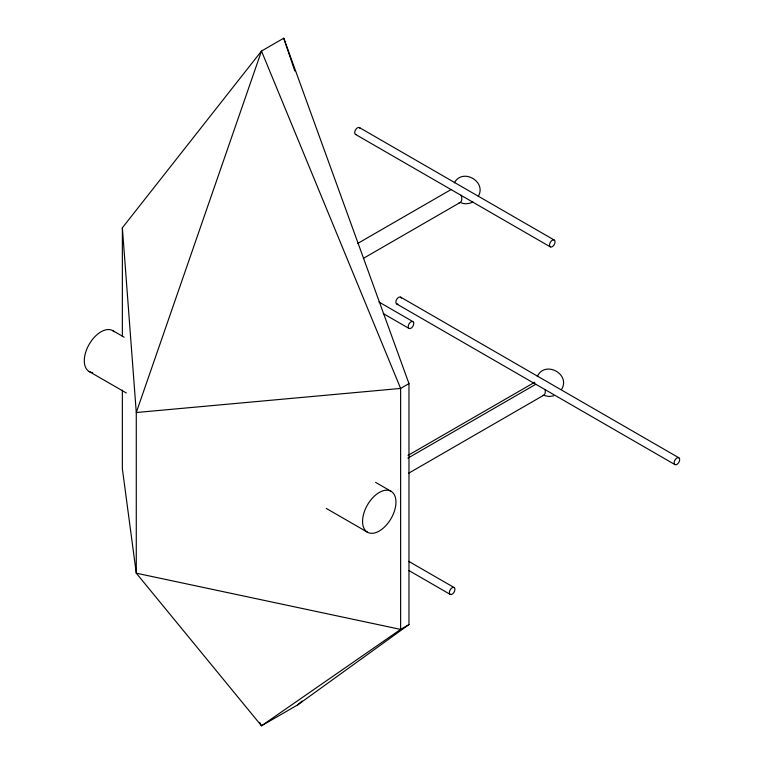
<?xml version="1.0" encoding="UTF-8"?>
<svg xmlns="http://www.w3.org/2000/svg" width="764" height="764" viewBox="0 0 764 764"><rect width="100%" height="100%" fill="white"/><g stroke="black" fill="none" stroke-linecap="round" stroke-linejoin="round"><path stroke-width="1.15" d="M478.312 196.3C486.897 181.545 462.507 167.593 454.332 182.873M561.788 389.086C570.603 373.777 544.808 360.169 537.302 376.461M122.364 336.332L122.364 227.777L261.489 51.054L283.75 38.2L408.969 383.604L408.969 624.589L297.664 704.914L261.489 725.8L136.278 573.181L122.364 468.752L122.364 390.022M297.664 704.914L302.133 701.046M357.523 243.563L451.304 189.424M363.33 258.385L460.205 202.46M408.969 383.604L400.623 388.427L136.278 412.522L136.278 573.181L400.623 629.402L408.969 624.589M408.024 455.392L534.781 382.21M407.861 458.152L535.812 384.273M408.683 473.193L543.691 395.246M472.992 201.982C469.268 203.816 464.827 204.475 460.931 202.746M553.699 395.828L548.886 396.535L544.417 395.532M359.462 127.598L554.244 240.058A3.935 2.273 -60 0 1 552.993 246.151A3.935 2.273 -60 0 1 549.583 244.184A3.935 2.273 -60 0 1 554.244 240.058M355.527 134.416L550.309 246.877M400.623 297.129L678.881 457.789A3.935 2.273 -60 0 1 677.63 463.882A3.935 2.273 -60 0 1 674.23 461.914A3.935 2.273 -60 0 1 678.881 457.789M396.688 303.948L674.946 464.598M378.944 302L412.952 321.634A3.935 2.273 -60 0 1 411.7 327.727A3.935 2.273 -60 0 1 408.291 325.76A3.935 2.273 -60 0 1 412.952 321.634M383.251 313.574L409.017 328.444M112.805 330.65L124.14 337.191M375.601 482.37L391.063 491.3A23.608 13.628 -60 0 1 383.576 527.876A23.608 13.628 -60 0 1 363.129 516.072A23.608 13.628 -60 0 1 391.063 491.3M89.197 371.543L126.299 392.963M326.228 508.394L367.455 532.193M408.769 561.368L454.112 587.554A3.935 2.273 -60 0 1 452.871 593.647A3.935 2.273 -60 0 1 449.461 591.68A3.935 2.273 -60 0 1 454.112 587.554M408.95 570.565L450.177 594.373M259.789 722.649L261.489 725.8L400.623 629.402L400.623 388.427L261.489 51.054L136.278 412.522L122.364 227.777M283.75 38.2L294.78 70.966M92.654 372.612A23.608 13.628 -60 0 1 88.443 345.634A23.608 13.628 -60 0 1 114.247 331.71M545.124 389.869A7.869 4.546 60 0 1 542.535 395.599M397.929 304.062A3.935 2.273 -60 0 1 396.688 299.402A3.935 2.273 -60 0 1 401.339 298.161M356.1 134.598A3.935 2.273 -60 0 1 355.795 129.441A3.935 2.273 -60 0 1 360.178 128.629M461.093 195.212A7.869 4.546 60 0 1 459.059 202.813"/></g></svg>
